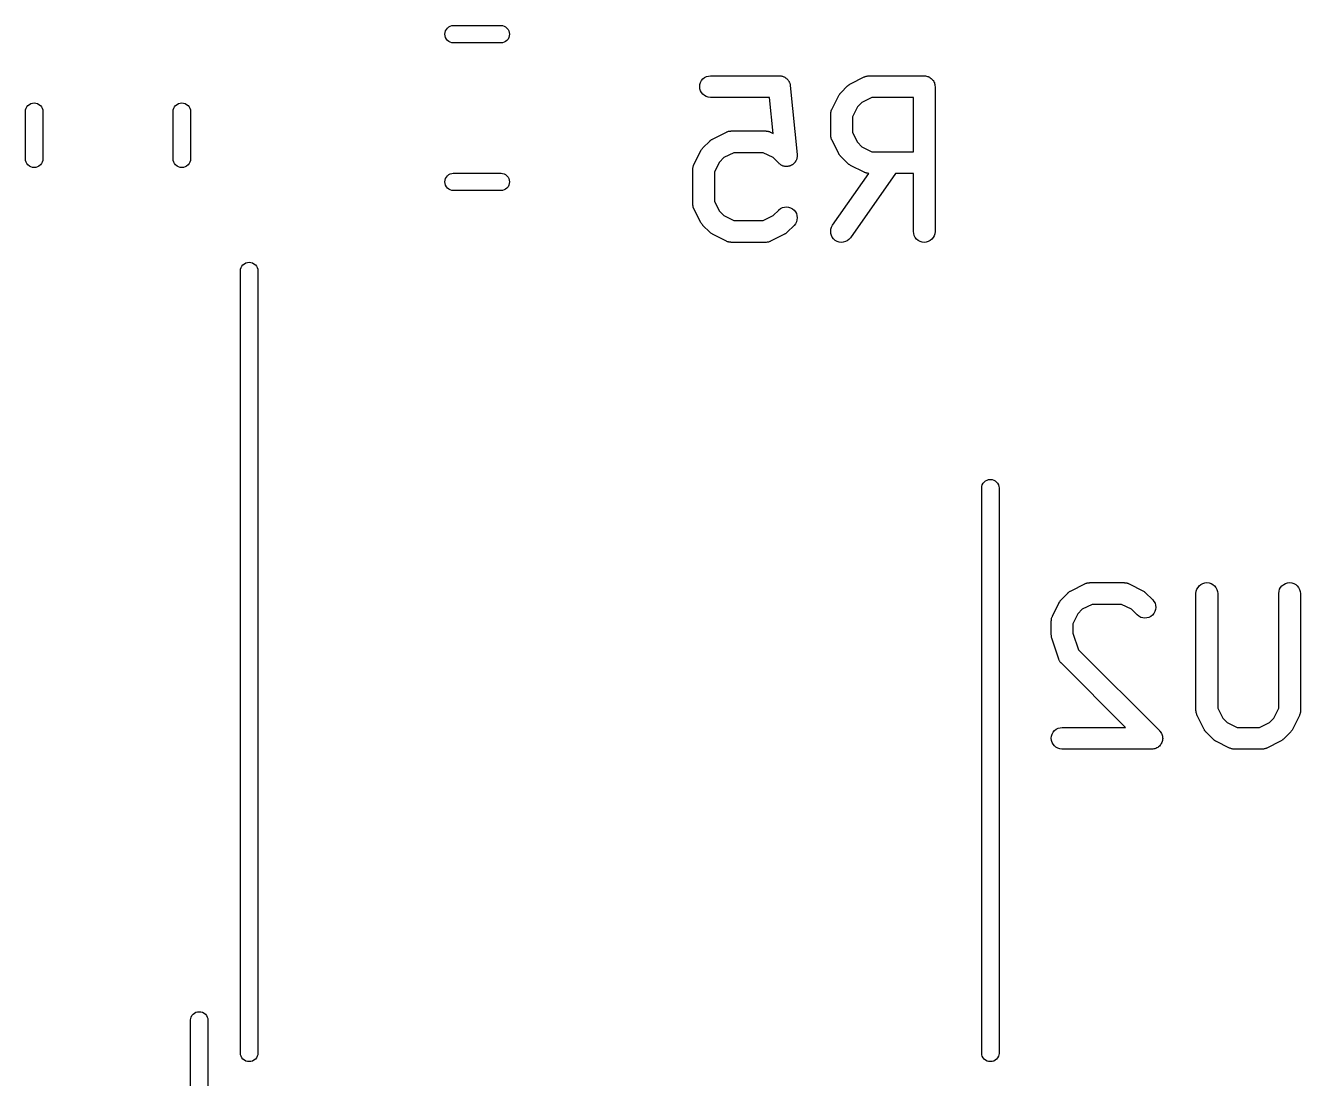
# Model space of a CAD drawing. Extents: x 105 to 144.3, y -106.1 to -94.4.
# Drawn here: x 135.13 to 143.94, y -101.7 to -94.43 of the extents above; entities that cross this region are included whole.
import ezdxf

# ---------------------------------------------------------------- set-up
doc = ezdxf.new("R2010")
doc.units = 0
doc.header["$MEASUREMENT"] = 0
doc.layers.add('BLACK', color=7, linetype='CONTINUOUS')

msp = doc.modelspace()

# ---------------------------------------------------------------- linework, layer by layer
at = {"layer": 'BLACK', "linetype": 'CONTINUOUS'}
for p, q in [((138.027, -94.49), (138.028, -94.4782)), ((138.028, -94.5018), (138.027, -94.49)), ((138.028, -94.4782), (138.032, -94.4669)), ((138.032, -94.4669), (138.037, -94.4565)), ((138.037, -94.4565), (138.045, -94.4474)), ((138.045, -94.4474), (138.054, -94.4399)), ((138.054, -94.4399), (138.064, -94.4343)), ((138.064, -94.4343), (138.075, -94.4309)), ((138.075, -94.4309), (138.084, -94.43)), ((138.084, -94.43), (138.416, -94.43)), ((138.416, -94.43), (138.425, -94.4309)), ((138.425, -94.4309), (138.436, -94.4343)), ((138.436, -94.4343), (138.446, -94.4399)), ((138.446, -94.4399), (138.455, -94.4474)), ((138.455, -94.4474), (138.463, -94.4565)), ((138.463, -94.4565), (138.468, -94.4669)), ((138.468, -94.4669), (138.472, -94.4782)), ((138.472, -94.4782), (138.473, -94.49)), ((138.473, -94.49), (138.472, -94.5018)), ((138.032, -94.5131), (138.028, -94.5018)), ((138.037, -94.5235), (138.032, -94.5131)), ((138.045, -94.5326), (138.037, -94.5235)), ((138.054, -94.5401), (138.045, -94.5326)), ((138.064, -94.5457), (138.054, -94.5401)), ((138.075, -94.5491), (138.064, -94.5457)), ((138.084, -94.55), (138.075, -94.5491)), ((138.416, -94.55), (138.084, -94.55)), ((138.425, -94.5491), (138.416, -94.55)), ((138.436, -94.5457), (138.425, -94.5491)), ((138.446, -94.5401), (138.436, -94.5457)), ((138.455, -94.5326), (138.446, -94.5401)), ((138.463, -94.5235), (138.455, -94.5326)), ((138.468, -94.5131), (138.463, -94.5235)), ((138.472, -94.5018), (138.468, -94.5131)), ((139.787, -94.8519), (139.788, -94.8373)), ((139.788, -94.8373), (139.793, -94.8233)), ((139.793, -94.8233), (139.8, -94.8104)), ((139.8, -94.8104), (139.809, -94.7992)), ((139.809, -94.7992), (139.82, -94.7899)), ((139.82, -94.7899), (139.833, -94.783)), ((139.833, -94.783), (139.847, -94.7788)), ((139.847, -94.7788), (139.862, -94.7774)), ((139.862, -94.7774), (140.338, -94.7774)), ((140.338, -94.7774), (140.339, -94.7774)), ((140.339, -94.7774), (140.342, -94.7778)), ((140.342, -94.7778), (140.346, -94.7778)), ((140.346, -94.7778), (140.35, -94.7786)), ((140.35, -94.7786), (140.354, -94.779)), ((140.354, -94.779), (140.357, -94.78)), ((140.357, -94.78), (140.36, -94.7807)), ((140.36, -94.7807), (140.364, -94.7822)), ((140.364, -94.7822), (140.368, -94.7834)), ((140.368, -94.7834), (140.371, -94.785)), ((140.371, -94.785), (140.374, -94.7863)), ((140.374, -94.7863), (140.377, -94.7886)), ((140.377, -94.7886), (140.38, -94.7905)), ((140.38, -94.7905), (140.383, -94.7926)), ((140.383, -94.7926), (140.386, -94.7945)), ((140.386, -94.7945), (140.389, -94.7973)), ((140.389, -94.7973), (140.392, -94.7999)), ((140.392, -94.7999), (140.394, -94.8025)), ((140.394, -94.8025), (140.396, -94.8049)), ((140.396, -94.8049), (140.398, -94.8082)), ((140.398, -94.8082), (140.401, -94.8113)), ((140.401, -94.8113), (140.402, -94.8143)), ((140.402, -94.8143), (140.404, -94.817)), ((140.404, -94.817), (140.406, -94.8207)), ((140.406, -94.8207), (140.408, -94.8243)), ((140.408, -94.8243), (140.409, -94.8275)), ((140.409, -94.8275), (140.41, -94.8306)), ((140.41, -94.8306), (140.411, -94.8345)), ((140.411, -94.8345), (140.412, -94.8383)), ((140.412, -94.8383), (140.412, -94.8416)), ((140.412, -94.8416), (140.413, -94.8449)), ((140.413, -94.8449), (140.46, -95.3211)), ((140.761, -94.8946), (140.809, -94.847)), ((140.809, -94.847), (140.81, -94.8462)), ((140.81, -94.8462), (140.813, -94.8436)), ((140.813, -94.8436), (140.816, -94.8407)), ((140.816, -94.8407), (140.819, -94.839)), ((140.819, -94.839), (140.821, -94.8371)), ((140.821, -94.8371), (140.825, -94.8352)), ((140.825, -94.8352), (140.828, -94.8329)), ((140.828, -94.8329), (140.924, -94.7853)), ((140.924, -94.7853), (140.925, -94.7848)), ((140.925, -94.7848), (140.927, -94.7841)), ((140.927, -94.7841), (140.929, -94.783)), ((140.929, -94.783), (140.933, -94.7816)), ((140.933, -94.7816), (140.938, -94.7798)), ((140.938, -94.7798), (140.94, -94.7794)), ((140.94, -94.7794), (140.943, -94.7788)), ((140.943, -94.7788), (140.948, -94.7783)), ((140.948, -94.7783), (140.953, -94.7775)), ((140.953, -94.7775), (140.955, -94.7776)), ((140.955, -94.7776), (140.957, -94.7774)), ((140.957, -94.7774), (141.338, -94.7774)), ((141.338, -94.7774), (141.339, -94.7774)), ((141.339, -94.7774), (141.339, -94.7774)), ((141.339, -94.7774), (141.339, -94.7774)), ((141.339, -94.7774), (141.339, -94.7774)), ((141.339, -94.7774), (141.346, -94.7782)), ((141.346, -94.7782), (141.353, -94.7789)), ((141.353, -94.7789), (141.353, -94.779)), ((141.353, -94.779), (141.354, -94.779)), ((141.354, -94.779), (141.36, -94.7811)), ((141.36, -94.7811), (141.367, -94.7832)), ((141.367, -94.7832), (141.367, -94.7834)), ((141.367, -94.7834), (141.368, -94.7834)), ((141.368, -94.7834), (141.374, -94.7869)), ((141.374, -94.7869), (141.38, -94.7902)), ((141.38, -94.7902), (141.38, -94.7904)), ((141.38, -94.7904), (141.38, -94.7905)), ((141.38, -94.7905), (141.386, -94.795)), ((141.386, -94.795), (141.391, -94.7995)), ((141.391, -94.7995), (141.391, -94.7997)), ((141.391, -94.7997), (141.392, -94.7999)), ((141.392, -94.7999), (141.396, -94.8054)), ((141.396, -94.8054), (141.401, -94.8109)), ((141.401, -94.8109), (141.401, -94.8111)), ((141.401, -94.8111), (141.401, -94.8113)), ((141.401, -94.8113), (141.404, -94.8176)), ((141.404, -94.8176), (141.407, -94.8238)), ((141.407, -94.8238), (141.408, -94.8241)), ((141.408, -94.8241), (141.408, -94.8243)), ((141.408, -94.8243), (141.41, -94.8311)), ((141.41, -94.8311), (141.412, -94.8378)), ((141.412, -94.8378), (141.412, -94.8381)), ((141.412, -94.8381), (141.412, -94.8383)), ((141.412, -94.8383), (141.412, -94.8453)), ((141.412, -94.8453), (141.413, -94.8524)), ((139.788, -94.8664), (139.787, -94.8519)), ((139.792, -94.8805), (139.788, -94.8664)), ((139.799, -94.8934), (139.792, -94.8805)), ((139.808, -94.9049), (139.799, -94.8934)), ((139.82, -94.9143), (139.808, -94.9049)), ((139.832, -94.9213), (139.82, -94.9143)), ((139.846, -94.9257), (139.832, -94.9213)), ((139.861, -94.9274), (139.846, -94.9257)), ((139.862, -94.9274), (139.861, -94.9274)), ((140.27, -94.9274), (139.862, -94.9274)), ((140.295, -95.1756), (140.27, -94.9274)), ((140.7, -95.0093), (140.747, -94.9141)), ((140.747, -94.9141), (140.748, -94.9131)), ((140.748, -94.9131), (140.75, -94.9096)), ((140.75, -94.9096), (140.752, -94.9059)), ((140.752, -94.9059), (140.754, -94.9035)), ((140.754, -94.9035), (140.756, -94.9009)), ((140.756, -94.9009), (140.759, -94.8978)), ((140.759, -94.8978), (140.761, -94.8946)), ((140.975, -94.9274), (140.906, -94.9616)), ((141.263, -94.9274), (140.975, -94.9274)), ((141.263, -95.3012), (141.263, -94.9274)), ((141.413, -94.8524), (141.413, -95.8524)), ((135.13, -95.0218), (135.131, -95.013)), ((135.13, -95.3532), (135.13, -95.0218)), ((135.131, -95.013), (135.134, -95.0016)), ((135.134, -95.0016), (135.14, -94.9912)), ((135.14, -94.9912), (135.147, -94.9821)), ((135.147, -94.9821), (135.157, -94.9746)), ((135.157, -94.9746), (135.167, -94.969)), ((135.167, -94.969), (135.178, -94.9656)), ((135.178, -94.9656), (135.19, -94.9644)), ((135.19, -94.9644), (135.202, -94.9656)), ((135.202, -94.9656), (135.213, -94.969)), ((135.213, -94.969), (135.223, -94.9746)), ((135.223, -94.9746), (135.233, -94.9821)), ((135.233, -94.9821), (135.24, -94.9912)), ((135.24, -94.9912), (135.246, -95.0016)), ((135.246, -95.0016), (135.249, -95.013)), ((135.249, -95.013), (135.25, -95.0218)), ((135.25, -95.0218), (135.25, -95.3532)), ((136.15, -95.0218), (136.151, -95.013)), ((136.15, -95.3532), (136.15, -95.0218)), ((136.151, -95.013), (136.154, -95.0016)), ((136.154, -95.0016), (136.16, -94.9912)), ((136.16, -94.9912), (136.167, -94.9821)), ((136.167, -94.9821), (136.177, -94.9746)), ((136.177, -94.9746), (136.187, -94.969)), ((136.187, -94.969), (136.198, -94.9656)), ((136.198, -94.9656), (136.21, -94.9644)), ((136.21, -94.9644), (136.222, -94.9656)), ((136.222, -94.9656), (136.233, -94.969)), ((136.233, -94.969), (136.243, -94.9746)), ((136.243, -94.9746), (136.253, -94.9821)), ((136.253, -94.9821), (136.26, -94.9912)), ((136.26, -94.9912), (136.266, -95.0016)), ((136.266, -95.0016), (136.269, -95.013)), ((136.269, -95.013), (136.27, -95.0218)), ((136.27, -95.0218), (136.27, -95.3532)), ((140.693, -95.0273), (140.694, -95.0252)), ((140.693, -95.0324), (140.693, -95.0273)), ((140.694, -95.023), (140.696, -95.0182)), ((140.694, -95.0252), (140.694, -95.023)), ((140.696, -95.0182), (140.698, -95.0133)), ((140.698, -95.0133), (140.699, -95.0114)), ((140.699, -95.0114), (140.7, -95.0093)), ((140.876, -94.992), (140.842, -95.0606)), ((140.906, -94.9616), (140.876, -94.992)), ((140.692, -95.0374), (140.693, -95.0324)), ((140.692, -95.0396), (140.692, -95.0374)), ((140.692, -95.0418), (140.692, -95.0396)), ((140.692, -95.0429), (140.692, -95.0418)), ((140.692, -95.1857), (140.692, -95.0429)), ((140.842, -95.0606), (140.842, -95.168)), ((139.876, -95.2139), (139.971, -95.1663)), ((139.971, -95.1663), (139.972, -95.1658)), ((139.972, -95.1658), (139.974, -95.165)), ((139.974, -95.165), (139.976, -95.164)), ((139.976, -95.164), (139.981, -95.1625)), ((139.981, -95.1625), (139.986, -95.1607)), ((139.986, -95.1607), (139.988, -95.1604)), ((139.988, -95.1604), (139.99, -95.1598)), ((139.99, -95.1598), (139.995, -95.1593)), ((139.995, -95.1593), (140, -95.1585)), ((140, -95.1585), (140.003, -95.1585)), ((140.003, -95.1585), (140.005, -95.1583)), ((140.005, -95.1583), (140.243, -95.1583)), ((140.243, -95.1583), (140.244, -95.1583)), ((140.244, -95.1583), (140.246, -95.1586)), ((140.246, -95.1586), (140.248, -95.1585)), ((140.248, -95.1585), (140.253, -95.1594)), ((140.253, -95.1594), (140.258, -95.16)), ((140.258, -95.16), (140.261, -95.1606)), ((140.261, -95.1606), (140.263, -95.161)), ((140.263, -95.161), (140.268, -95.1628)), ((140.268, -95.1628), (140.272, -95.1644)), ((140.272, -95.1644), (140.274, -95.1655)), ((140.274, -95.1655), (140.276, -95.1663)), ((140.276, -95.1663), (140.295, -95.1756)), ((140.692, -95.1879), (140.692, -95.1857)), ((140.692, -95.1901), (140.692, -95.1879)), ((140.693, -95.1952), (140.692, -95.1901)), ((140.693, -95.2003), (140.693, -95.1952)), ((140.694, -95.2024), (140.693, -95.2003)), ((140.694, -95.2046), (140.694, -95.2024)), ((140.842, -95.168), (140.876, -95.2365)), ((139.795, -95.2941), (139.798, -95.2906)), ((139.798, -95.2906), (139.8, -95.2868)), ((139.8, -95.2868), (139.802, -95.2844)), ((139.802, -95.2844), (139.803, -95.2818)), ((139.803, -95.2818), (139.806, -95.2788)), ((139.806, -95.2788), (139.809, -95.2755)), ((139.809, -95.2755), (139.856, -95.2279)), ((139.856, -95.2279), (139.857, -95.2272)), ((139.857, -95.2272), (139.861, -95.2246)), ((139.861, -95.2246), (139.864, -95.2217)), ((139.864, -95.2217), (139.866, -95.22)), ((139.866, -95.22), (139.869, -95.2181)), ((139.869, -95.2181), (139.872, -95.2161)), ((139.872, -95.2161), (139.876, -95.2139)), ((140.696, -95.2094), (140.694, -95.2046)), ((140.697, -95.2143), (140.696, -95.2094)), ((140.698, -95.2162), (140.697, -95.2143)), ((140.699, -95.2183), (140.698, -95.2162)), ((140.7, -95.2193), (140.699, -95.2183)), ((140.747, -95.3145), (140.7, -95.2193)), ((140.876, -95.2365), (140.906, -95.2669)), ((140.906, -95.2669), (140.975, -95.3012)), ((135.131, -95.362), (135.13, -95.3532)), ((135.134, -95.3734), (135.131, -95.362)), ((135.14, -95.3838), (135.134, -95.3734)), ((135.246, -95.3734), (135.24, -95.3838)), ((135.249, -95.362), (135.246, -95.3734)), ((135.25, -95.3532), (135.249, -95.362)), ((136.151, -95.362), (136.15, -95.3532)), ((136.154, -95.3734), (136.151, -95.362)), ((136.16, -95.3838), (136.154, -95.3734)), ((136.266, -95.3734), (136.26, -95.3838)), ((136.269, -95.362), (136.266, -95.3734)), ((136.27, -95.3532), (136.269, -95.362)), ((139.747, -95.3903), (139.795, -95.295)), ((139.795, -95.295), (139.795, -95.2941)), ((139.924, -95.373), (139.889, -95.4415)), ((139.954, -95.3426), (139.924, -95.373)), ((140.022, -95.3083), (139.954, -95.3426)), ((140.225, -95.3083), (140.022, -95.3083)), ((140.294, -95.3426), (140.225, -95.3083)), ((140.333, -95.3816), (140.294, -95.3426)), ((140.441, -95.3792), (140.438, -95.382)), ((140.443, -95.3767), (140.441, -95.3792)), ((140.445, -95.3736), (140.443, -95.3767)), ((140.448, -95.3707), (140.445, -95.3736)), ((140.449, -95.3676), (140.448, -95.3707)), ((140.452, -95.3646), (140.449, -95.3676)), ((140.453, -95.3611), (140.452, -95.3646)), ((140.455, -95.3579), (140.453, -95.3611)), ((140.456, -95.3544), (140.455, -95.3579)), ((140.457, -95.3511), (140.456, -95.3544)), ((140.458, -95.3475), (140.457, -95.3511)), ((140.459, -95.3439), (140.458, -95.3475)), ((140.46, -95.3403), (140.459, -95.3439)), ((140.46, -95.3211), (140.46, -95.3222)), ((140.46, -95.3222), (140.46, -95.3258)), ((140.46, -95.3258), (140.461, -95.3294)), ((140.461, -95.3294), (140.46, -95.3331)), ((140.46, -95.3331), (140.46, -95.3368)), ((140.46, -95.3368), (140.46, -95.3403)), ((140.749, -95.3181), (140.747, -95.3145)), ((140.751, -95.3218), (140.749, -95.3181)), ((140.753, -95.3242), (140.751, -95.3218)), ((140.755, -95.3269), (140.753, -95.3242)), ((140.758, -95.3299), (140.755, -95.3269)), ((140.761, -95.3332), (140.758, -95.3299)), ((140.761, -95.334), (140.761, -95.3332)), ((140.809, -95.3816), (140.761, -95.334)), ((140.975, -95.3012), (141.263, -95.3012)), ((135.147, -95.3929), (135.14, -95.3838)), ((135.157, -95.4004), (135.147, -95.3929)), ((135.167, -95.406), (135.157, -95.4004)), ((135.178, -95.4094), (135.167, -95.406)), ((135.19, -95.4106), (135.178, -95.4094)), ((135.202, -95.4094), (135.19, -95.4106)), ((135.213, -95.406), (135.202, -95.4094)), ((135.223, -95.4004), (135.213, -95.406)), ((135.233, -95.3929), (135.223, -95.4004)), ((135.24, -95.3838), (135.233, -95.3929)), ((136.167, -95.3929), (136.16, -95.3838)), ((136.177, -95.4004), (136.167, -95.3929)), ((136.187, -95.406), (136.177, -95.4004)), ((136.198, -95.4094), (136.187, -95.406)), ((136.21, -95.4106), (136.198, -95.4094)), ((136.222, -95.4094), (136.21, -95.4106)), ((136.233, -95.406), (136.222, -95.4094)), ((136.243, -95.4004), (136.233, -95.406)), ((136.253, -95.3929), (136.243, -95.4004)), ((136.26, -95.3838), (136.253, -95.3929)), ((138.037, -95.4765), (138.045, -95.4674)), ((138.045, -95.4674), (138.054, -95.4599)), ((138.054, -95.4599), (138.064, -95.4543)), ((138.064, -95.4543), (138.075, -95.4509)), ((138.075, -95.4509), (138.084, -95.45)), ((138.084, -95.45), (138.416, -95.45)), ((138.416, -95.45), (138.425, -95.4509)), ((138.425, -95.4509), (138.436, -95.4543)), ((138.436, -95.4543), (138.446, -95.4599)), ((138.446, -95.4599), (138.455, -95.4674)), ((138.455, -95.4674), (138.463, -95.4765)), ((139.739, -95.4184), (139.74, -95.4133)), ((139.74, -95.4206), (139.739, -95.4184)), ((139.739, -95.4228), (139.74, -95.4206)), ((139.739, -95.4238), (139.739, -95.4228)), ((139.739, -95.6619), (139.739, -95.4238)), ((139.74, -95.4133), (139.741, -95.4082)), ((139.741, -95.4082), (139.742, -95.4061)), ((139.742, -95.4039), (139.744, -95.3991)), ((139.742, -95.4061), (139.742, -95.4039)), ((139.744, -95.3991), (139.745, -95.3943)), ((139.745, -95.3943), (139.746, -95.3923)), ((139.746, -95.3923), (139.747, -95.3903)), ((139.889, -95.4415), (139.889, -95.6442)), ((140.335, -95.3839), (140.333, -95.3816)), ((140.338, -95.3865), (140.335, -95.3839)), ((140.341, -95.3885), (140.338, -95.3865)), ((140.344, -95.3909), (140.341, -95.3885)), ((140.347, -95.3926), (140.344, -95.3909)), ((140.35, -95.3946), (140.347, -95.3926)), ((140.354, -95.3961), (140.35, -95.3946)), ((140.357, -95.3978), (140.354, -95.3961)), ((140.36, -95.3989), (140.357, -95.3978)), ((140.364, -95.4003), (140.36, -95.3989)), ((140.367, -95.401), (140.364, -95.4003)), ((140.371, -95.4021), (140.367, -95.401)), ((140.374, -95.4025), (140.371, -95.4021)), ((140.378, -95.4032), (140.374, -95.4025)), ((140.382, -95.4032), (140.378, -95.4032)), ((140.385, -95.4036), (140.382, -95.4032)), ((140.389, -95.4032), (140.385, -95.4036)), ((140.393, -95.4032), (140.389, -95.4032)), ((140.396, -95.4025), (140.393, -95.4032)), ((140.4, -95.4022), (140.396, -95.4025)), ((140.403, -95.4012), (140.4, -95.4022)), ((140.407, -95.4005), (140.403, -95.4012)), ((140.41, -95.3991), (140.407, -95.4005)), ((140.414, -95.398), (140.41, -95.3991)), ((140.417, -95.3963), (140.414, -95.398)), ((140.421, -95.395), (140.417, -95.3963)), ((140.424, -95.3929), (140.421, -95.395)), ((140.427, -95.3912), (140.424, -95.3929)), ((140.43, -95.3889), (140.427, -95.3912)), ((140.433, -95.3869), (140.43, -95.3889)), ((140.435, -95.3843), (140.433, -95.3869)), ((140.438, -95.382), (140.435, -95.3843)), ((140.705, -95.8094), (140.956, -95.4512)), ((140.812, -95.3843), (140.809, -95.3816)), ((140.815, -95.3872), (140.812, -95.3843)), ((140.818, -95.3889), (140.815, -95.3872)), ((140.82, -95.3909), (140.818, -95.3889)), ((140.824, -95.3929), (140.82, -95.3909)), ((140.827, -95.3952), (140.824, -95.3929)), ((140.828, -95.3957), (140.827, -95.3952)), ((140.924, -95.4433), (140.828, -95.3957)), ((141.139, -95.4512), (140.828, -95.8954)), ((140.926, -95.4441), (140.924, -95.4433)), ((140.928, -95.4451), (140.926, -95.4441)), ((140.932, -95.4467), (140.928, -95.4451)), ((140.937, -95.4485), (140.932, -95.4467)), ((140.939, -95.4489), (140.937, -95.4485)), ((140.942, -95.4496), (140.939, -95.4489)), ((140.947, -95.4501), (140.942, -95.4496)), ((140.952, -95.451), (140.947, -95.4501)), ((140.954, -95.4509), (140.952, -95.451)), ((140.956, -95.4512), (140.954, -95.4509)), ((141.263, -95.4512), (141.139, -95.4512)), ((141.263, -95.8524), (141.263, -95.4512)), ((138.027, -95.51), (138.028, -95.4982)), ((138.028, -95.5218), (138.027, -95.51)), ((138.028, -95.4982), (138.032, -95.4869)), ((138.032, -95.5331), (138.028, -95.5218)), ((138.032, -95.4869), (138.037, -95.4765)), ((138.037, -95.5435), (138.032, -95.5331)), ((138.045, -95.5526), (138.037, -95.5435)), ((138.054, -95.5601), (138.045, -95.5526)), ((138.455, -95.5526), (138.446, -95.5601)), ((138.463, -95.5435), (138.455, -95.5526)), ((138.463, -95.4765), (138.468, -95.4869)), ((138.468, -95.5331), (138.463, -95.5435)), ((138.468, -95.4869), (138.472, -95.4982)), ((138.472, -95.5218), (138.468, -95.5331)), ((138.472, -95.4982), (138.473, -95.51)), ((138.473, -95.51), (138.472, -95.5218)), ((138.064, -95.5657), (138.054, -95.5601)), ((138.075, -95.5691), (138.064, -95.5657)), ((138.084, -95.57), (138.075, -95.5691)), ((138.416, -95.57), (138.084, -95.57)), ((138.425, -95.5691), (138.416, -95.57)), ((138.436, -95.5657), (138.425, -95.5691)), ((138.446, -95.5601), (138.436, -95.5657)), ((139.739, -95.6641), (139.739, -95.6619)), ((139.739, -95.6663), (139.739, -95.6641)), ((139.74, -95.6714), (139.739, -95.6663)), ((139.741, -95.6765), (139.74, -95.6714)), ((139.741, -95.6786), (139.741, -95.6765)), ((139.742, -95.6808), (139.741, -95.6786)), ((139.743, -95.6856), (139.742, -95.6808)), ((139.745, -95.6905), (139.743, -95.6856)), ((139.746, -95.6924), (139.745, -95.6905)), ((139.747, -95.6945), (139.746, -95.6924)), ((139.747, -95.6954), (139.747, -95.6945)), ((139.795, -95.7907), (139.747, -95.6954)), ((139.889, -95.6442), (139.924, -95.7127)), ((139.924, -95.7127), (139.954, -95.7431)), ((140.294, -95.7431), (140.333, -95.7041)), ((140.333, -95.7034), (140.345, -95.6942)), ((140.333, -95.7041), (140.333, -95.7034)), ((140.345, -95.6942), (140.358, -95.6875)), ((140.358, -95.6875), (140.372, -95.6834)), ((140.372, -95.6834), (140.386, -95.6821)), ((140.386, -95.6821), (140.401, -95.6837)), ((140.401, -95.6837), (140.415, -95.6881)), ((140.415, -95.6881), (140.428, -95.6951)), ((140.428, -95.6951), (140.439, -95.7045)), ((140.439, -95.7045), (140.448, -95.7159)), ((140.448, -95.7159), (140.455, -95.7288)), ((140.455, -95.7288), (140.459, -95.7428)), ((139.797, -95.7943), (139.795, -95.7907)), ((139.799, -95.798), (139.797, -95.7943)), ((139.801, -95.8004), (139.799, -95.798)), ((139.803, -95.8031), (139.801, -95.8004)), ((139.806, -95.8061), (139.803, -95.8031)), ((139.808, -95.8094), (139.806, -95.8061)), ((139.809, -95.8102), (139.808, -95.8094)), ((139.856, -95.8578), (139.809, -95.8102)), ((139.954, -95.7431), (140.022, -95.7774)), ((140.022, -95.7774), (140.225, -95.7774)), ((140.225, -95.7774), (140.294, -95.7431)), ((140.439, -95.8102), (140.391, -95.8578)), ((140.448, -95.7989), (140.439, -95.8102)), ((140.455, -95.786), (140.448, -95.7989)), ((140.459, -95.772), (140.455, -95.786)), ((140.459, -95.7428), (140.461, -95.7574)), ((140.461, -95.7574), (140.459, -95.772)), ((140.698, -95.8221), (140.705, -95.8094)), ((139.86, -95.8605), (139.856, -95.8578)), ((139.863, -95.8634), (139.86, -95.8605)), ((139.865, -95.8651), (139.863, -95.8634)), ((139.868, -95.8671), (139.865, -95.8651)), ((139.872, -95.8691), (139.868, -95.8671)), ((139.875, -95.8714), (139.872, -95.8691)), ((139.876, -95.8718), (139.875, -95.8714)), ((139.971, -95.9195), (139.876, -95.8718)), ((140.372, -95.8718), (140.276, -95.9195)), ((140.375, -95.8696), (140.372, -95.8718)), ((140.379, -95.8677), (140.375, -95.8696)), ((140.381, -95.8657), (140.379, -95.8677)), ((140.384, -95.8641), (140.381, -95.8657)), ((140.387, -95.8612), (140.384, -95.8641)), ((140.39, -95.8585), (140.387, -95.8612)), ((140.391, -95.8578), (140.39, -95.8585)), ((140.692, -95.8506), (140.693, -95.836)), ((140.693, -95.8652), (140.692, -95.8506)), ((140.693, -95.836), (140.698, -95.8221)), ((140.697, -95.8793), (140.693, -95.8652)), ((140.703, -95.8924), (140.697, -95.8793)), ((140.712, -95.9039), (140.703, -95.8924)), ((140.723, -95.9135), (140.712, -95.9039)), ((140.818, -95.9072), (140.806, -95.9161)), ((140.828, -95.8962), (140.818, -95.9072)), ((140.828, -95.8954), (140.828, -95.8962)), ((141.265, -95.8669), (141.263, -95.8524)), ((141.269, -95.881), (141.265, -95.8669)), ((141.276, -95.8939), (141.269, -95.881)), ((141.285, -95.9052), (141.276, -95.8939)), ((141.296, -95.9146), (141.285, -95.9052)), ((141.391, -95.906), (141.379, -95.9151)), ((141.4, -95.8948), (141.391, -95.906)), ((141.407, -95.8819), (141.4, -95.8948)), ((141.411, -95.868), (141.407, -95.8819)), ((141.413, -95.8534), (141.411, -95.868)), ((141.413, -95.8524), (141.413, -95.8534)), ((139.973, -95.9203), (139.971, -95.9195)), ((139.975, -95.9213), (139.973, -95.9203)), ((139.98, -95.9229), (139.975, -95.9213)), ((139.985, -95.9247), (139.98, -95.9229)), ((139.987, -95.9251), (139.985, -95.9247)), ((139.989, -95.9257), (139.987, -95.9251)), ((139.994, -95.9263), (139.989, -95.9257)), ((139.999, -95.9272), (139.994, -95.9263)), ((140.002, -95.9271), (139.999, -95.9272)), ((140.004, -95.9274), (140.002, -95.9271)), ((140.005, -95.9274), (140.004, -95.9274)), ((140.243, -95.9274), (140.005, -95.9274)), ((140.245, -95.9272), (140.243, -95.9274)), ((140.247, -95.9273), (140.245, -95.9272)), ((140.252, -95.9265), (140.247, -95.9273)), ((140.257, -95.926), (140.252, -95.9265)), ((140.26, -95.9253), (140.257, -95.926)), ((140.262, -95.925), (140.26, -95.9253)), ((140.267, -95.9232), (140.262, -95.925)), ((140.271, -95.9217), (140.267, -95.9232)), ((140.273, -95.9207), (140.271, -95.9217)), ((140.275, -95.9199), (140.273, -95.9207)), ((140.276, -95.9195), (140.275, -95.9199)), ((140.736, -95.9208), (140.723, -95.9135)), ((140.75, -95.9255), (140.736, -95.9208)), ((140.764, -95.9273), (140.75, -95.9255)), ((140.779, -95.9264), (140.764, -95.9273)), ((140.793, -95.9226), (140.779, -95.9264)), ((140.806, -95.9161), (140.793, -95.9226)), ((141.309, -95.9215), (141.296, -95.9146)), ((141.323, -95.9258), (141.309, -95.9215)), ((141.338, -95.9274), (141.323, -95.9258)), ((141.352, -95.9261), (141.338, -95.9274)), ((141.366, -95.9219), (141.352, -95.9261)), ((141.379, -95.9151), (141.366, -95.9219)), ((136.625, -96.0915), (136.632, -96.0824)), ((136.632, -96.0824), (136.642, -96.0749)), ((136.642, -96.0749), (136.652, -96.0693)), ((136.652, -96.0693), (136.663, -96.0659)), ((136.663, -96.0659), (136.675, -96.0647)), ((136.675, -96.0647), (136.687, -96.0659)), ((136.687, -96.0659), (136.698, -96.0693)), ((136.698, -96.0693), (136.708, -96.0749)), ((136.708, -96.0749), (136.718, -96.0824)), ((136.718, -96.0824), (136.725, -96.0915)), ((136.615, -96.1221), (136.616, -96.1132)), ((136.615, -99.5721), (136.615, -96.1221)), ((136.616, -96.1132), (136.619, -96.1019)), ((136.619, -96.1019), (136.625, -96.0915)), ((136.725, -96.0915), (136.731, -96.1019)), ((136.731, -96.1019), (136.734, -96.1132)), ((136.734, -96.1132), (136.735, -96.1221)), ((136.735, -96.1221), (136.735, -101.528)), ((141.752, -97.5824), (141.762, -97.5749)), ((141.762, -97.5749), (141.772, -97.5693)), ((141.772, -97.5693), (141.783, -97.5659)), ((141.783, -97.5659), (141.795, -97.5647)), ((141.795, -97.5647), (141.807, -97.5659)), ((141.807, -97.5659), (141.818, -97.5693)), ((141.818, -97.5693), (141.828, -97.5749)), ((141.828, -97.5749), (141.838, -97.5824)), ((141.735, -97.6221), (141.736, -97.6132)), ((141.735, -99.5721), (141.735, -97.6221)), ((141.736, -97.6132), (141.739, -97.6019)), ((141.739, -97.6019), (141.745, -97.5915)), ((141.745, -97.5915), (141.752, -97.5824)), ((141.838, -97.5824), (141.845, -97.5915)), ((141.845, -97.5915), (141.851, -97.6019)), ((141.851, -97.6019), (141.854, -97.6132)), ((141.854, -97.6132), (141.855, -97.6221)), ((141.855, -97.6221), (141.855, -101.528)), ((142.352, -98.3329), (142.447, -98.2853)), ((142.447, -98.2853), (142.448, -98.2848)), ((142.448, -98.2848), (142.45, -98.2841)), ((142.45, -98.2841), (142.452, -98.283)), ((142.452, -98.283), (142.457, -98.2816)), ((142.457, -98.2816), (142.462, -98.2798)), ((142.462, -98.2798), (142.464, -98.2794)), ((142.464, -98.2794), (142.466, -98.2788)), ((142.466, -98.2788), (142.471, -98.2783)), ((142.471, -98.2783), (142.477, -98.2775)), ((142.477, -98.2775), (142.479, -98.2776)), ((142.479, -98.2776), (142.481, -98.2774)), ((142.481, -98.2774), (142.719, -98.2774)), ((142.719, -98.2774), (142.72, -98.2774)), ((142.72, -98.2774), (142.722, -98.2776)), ((142.722, -98.2776), (142.724, -98.2776)), ((142.724, -98.2776), (142.73, -98.2784)), ((142.73, -98.2784), (142.735, -98.279)), ((142.735, -98.279), (142.737, -98.2797)), ((142.737, -98.2797), (142.739, -98.2801)), ((142.739, -98.2801), (142.744, -98.2819)), ((142.744, -98.2819), (142.749, -98.2834)), ((142.749, -98.2834), (142.751, -98.2845)), ((142.751, -98.2845), (142.753, -98.2853)), ((142.753, -98.2853), (142.848, -98.3329)), ((143.249, -98.2896), (143.262, -98.2828)), ((143.262, -98.2828), (143.276, -98.2787)), ((143.276, -98.2787), (143.291, -98.2774)), ((143.291, -98.2774), (143.306, -98.2789)), ((143.306, -98.2789), (143.32, -98.2832)), ((143.32, -98.2832), (143.332, -98.2902)), ((143.821, -98.2896), (143.834, -98.2828)), ((143.834, -98.2828), (143.848, -98.2787)), ((143.848, -98.2787), (143.862, -98.2774)), ((143.862, -98.2774), (143.877, -98.2789)), ((143.877, -98.2789), (143.891, -98.2832)), ((143.891, -98.2832), (143.904, -98.2902)), ((142.285, -98.3946), (142.333, -98.347)), ((142.333, -98.3462), (142.337, -98.3436)), ((142.333, -98.347), (142.333, -98.3462)), ((142.337, -98.3436), (142.34, -98.3407)), ((142.34, -98.3407), (142.342, -98.339)), ((142.342, -98.339), (142.345, -98.3371)), ((142.345, -98.3371), (142.349, -98.3352)), ((142.349, -98.3352), (142.352, -98.3329)), ((142.848, -98.3329), (142.849, -98.3334)), ((142.849, -98.3334), (142.852, -98.3357)), ((142.852, -98.3357), (142.856, -98.3377)), ((142.856, -98.3377), (142.858, -98.3397)), ((142.858, -98.3397), (142.861, -98.3414)), ((142.861, -98.3414), (142.864, -98.3443)), ((142.864, -98.3443), (142.867, -98.347)), ((142.867, -98.347), (142.915, -98.3946)), ((143.215, -98.3513), (143.217, -98.3368)), ((143.215, -98.3524), (143.215, -98.3513)), ((143.215, -99.1619), (143.215, -98.3524)), ((143.217, -98.3368), (143.222, -98.3228)), ((143.222, -98.3228), (143.229, -98.31)), ((143.229, -98.31), (143.238, -98.2988)), ((143.238, -98.2988), (143.249, -98.2896)), ((143.332, -98.2902), (143.344, -98.2995)), ((143.344, -98.2995), (143.353, -98.3109)), ((143.353, -98.3109), (143.36, -98.3238)), ((143.36, -98.3238), (143.364, -98.3378)), ((143.364, -98.3378), (143.365, -98.3524)), ((143.365, -98.3524), (143.365, -99.1442)), ((143.787, -98.3513), (143.789, -98.3368)), ((143.787, -98.3524), (143.787, -98.3513)), ((143.787, -99.1442), (143.787, -98.3524)), ((143.789, -98.3368), (143.793, -98.3228)), ((143.793, -98.3228), (143.8, -98.31)), ((143.8, -98.31), (143.809, -98.2988)), ((143.809, -98.2988), (143.821, -98.2896)), ((143.904, -98.2902), (143.915, -98.2995)), ((143.915, -98.2995), (143.924, -98.3109)), ((143.924, -98.3109), (143.931, -98.3238)), ((143.931, -98.3238), (143.935, -98.3378)), ((143.935, -98.3378), (143.937, -98.3524)), ((143.937, -98.3524), (143.937, -99.1619)), ((142.223, -98.5093), (142.271, -98.4141)), ((142.271, -98.4131), (142.274, -98.4096)), ((142.271, -98.4141), (142.271, -98.4131)), ((142.274, -98.4096), (142.276, -98.4059)), ((142.276, -98.4059), (142.278, -98.4035)), ((142.278, -98.4035), (142.279, -98.4009)), ((142.279, -98.4009), (142.282, -98.3978)), ((142.282, -98.3978), (142.285, -98.3946)), ((142.43, -98.4616), (142.4, -98.492)), ((142.499, -98.4274), (142.43, -98.4616)), ((142.701, -98.4274), (142.499, -98.4274)), ((142.77, -98.4616), (142.701, -98.4274)), ((142.809, -98.5007), (142.77, -98.4616)), ((142.915, -98.3946), (142.916, -98.3953)), ((142.916, -98.3953), (142.925, -98.4068)), ((142.925, -98.4068), (142.932, -98.4198)), ((142.932, -98.4198), (142.936, -98.4338)), ((142.937, -98.4484), (142.935, -98.463)), ((142.936, -98.4338), (142.937, -98.4484)), ((142.215, -98.5418), (142.216, -98.5396)), ((142.215, -98.5429), (142.215, -98.5418)), ((142.215, -98.6381), (142.215, -98.5429)), ((142.216, -98.5374), (142.217, -98.5324)), ((142.216, -98.5396), (142.216, -98.5374)), ((142.217, -98.5273), (142.218, -98.5252)), ((142.217, -98.5324), (142.217, -98.5273)), ((142.218, -98.523), (142.22, -98.5182)), ((142.218, -98.5252), (142.218, -98.523)), ((142.22, -98.5182), (142.222, -98.5133)), ((142.222, -98.5133), (142.223, -98.5114)), ((142.223, -98.5114), (142.223, -98.5093)), ((142.4, -98.492), (142.365, -98.5606)), ((142.82, -98.5099), (142.809, -98.5007)), ((142.833, -98.5169), (142.82, -98.5099)), ((142.847, -98.5211), (142.833, -98.5169)), ((142.862, -98.5226), (142.847, -98.5211)), ((142.876, -98.5212), (142.862, -98.5226)), ((142.89, -98.5171), (142.876, -98.5212)), ((142.903, -98.5102), (142.89, -98.5171)), ((142.915, -98.501), (142.903, -98.5102)), ((142.924, -98.4898), (142.915, -98.501)), ((142.931, -98.4769), (142.924, -98.4898)), ((142.935, -98.463), (142.931, -98.4769)), ((142.216, -98.6423), (142.215, -98.6381)), ((142.365, -98.5606), (142.365, -98.6259)), ((142.365, -98.6259), (142.404, -98.7404)), ((142.216, -98.6465), (142.216, -98.6423)), ((142.217, -98.6495), (142.216, -98.6465)), ((142.217, -98.6527), (142.217, -98.6495)), ((142.218, -98.6567), (142.217, -98.6527)), ((142.219, -98.6608), (142.218, -98.6567)), ((142.219, -98.6618), (142.219, -98.6608)), ((142.267, -98.8047), (142.219, -98.6618)), ((142.268, -98.8067), (142.267, -98.8047)), ((142.268, -98.8088), (142.268, -98.8067)), ((142.271, -98.8134), (142.268, -98.8088)), ((142.273, -98.818), (142.271, -98.8134)), ((142.404, -98.7404), (142.963, -99.2993)), ((142.274, -98.8198), (142.273, -98.818)), ((142.275, -98.8218), (142.274, -98.8198)), ((142.278, -98.8258), (142.275, -98.8218)), ((142.281, -98.83), (142.278, -98.8258)), ((142.283, -98.8315), (142.281, -98.83)), ((142.284, -98.8332), (142.283, -98.8315)), ((142.285, -98.834), (142.284, -98.8332)), ((142.728, -99.2774), (142.285, -98.834)), ((143.216, -99.1641), (143.215, -99.1619)), ((143.216, -99.1663), (143.216, -99.1641)), ((143.216, -99.1714), (143.216, -99.1663)), ((143.365, -99.1442), (143.4, -99.2127)), ((143.753, -99.2127), (143.787, -99.1442)), ((143.937, -99.1619), (143.937, -99.163)), ((143.937, -99.163), (143.937, -99.1651)), ((143.937, -99.1651), (143.937, -99.1674)), ((143.217, -99.1765), (143.216, -99.1714)), ((143.218, -99.1786), (143.217, -99.1765)), ((143.218, -99.1808), (143.218, -99.1786)), ((143.22, -99.1856), (143.218, -99.1808)), ((143.221, -99.1905), (143.22, -99.1856)), ((143.222, -99.1924), (143.221, -99.1905)), ((143.223, -99.1945), (143.222, -99.1924)), ((143.223, -99.1954), (143.223, -99.1945)), ((143.271, -99.2907), (143.223, -99.1954)), ((143.4, -99.2127), (143.43, -99.2431)), ((143.43, -99.2431), (143.499, -99.2774)), ((143.654, -99.2774), (143.722, -99.2431)), ((143.722, -99.2431), (143.753, -99.2127)), ((143.929, -99.1954), (143.881, -99.2907)), ((143.93, -99.1934), (143.929, -99.1954)), ((143.931, -99.1914), (143.93, -99.1934)), ((143.932, -99.1866), (143.931, -99.1914)), ((143.934, -99.1818), (143.932, -99.1866)), ((143.935, -99.1796), (143.934, -99.1818)), ((143.936, -99.1724), (143.935, -99.1775)), ((143.935, -99.1775), (143.935, -99.1796)), ((143.937, -99.1674), (143.936, -99.1724)), ((142.215, -99.3519), (142.217, -99.3373)), ((142.217, -99.3373), (142.221, -99.3233)), ((142.221, -99.3233), (142.228, -99.3104)), ((142.228, -99.3104), (142.238, -99.2992)), ((142.238, -99.2992), (142.249, -99.2899)), ((142.249, -99.2899), (142.262, -99.283)), ((142.262, -99.283), (142.276, -99.2788)), ((142.276, -99.2788), (142.29, -99.2774)), ((142.29, -99.2774), (142.728, -99.2774)), ((142.963, -99.2993), (142.963, -99.2999)), ((142.963, -99.2999), (142.963, -99.2999)), ((142.963, -99.2999), (142.963, -99.2999)), ((142.963, -99.2999), (142.963, -99.3001)), ((142.963, -99.3001), (142.968, -99.3058)), ((142.968, -99.3058), (142.972, -99.3113)), ((142.972, -99.3113), (142.972, -99.3114)), ((142.972, -99.3114), (142.972, -99.3115)), ((142.972, -99.3115), (142.976, -99.3179)), ((142.976, -99.3179), (142.979, -99.3243)), ((142.979, -99.3243), (142.979, -99.3244)), ((142.979, -99.3244), (142.979, -99.3245)), ((142.979, -99.3245), (142.981, -99.3314)), ((142.981, -99.3314), (142.983, -99.3383)), ((142.983, -99.3383), (142.983, -99.3385)), ((142.983, -99.3385), (142.983, -99.3386)), ((142.983, -99.3386), (142.984, -99.3459)), ((143.273, -99.2943), (143.271, -99.2907)), ((143.275, -99.298), (143.273, -99.2943)), ((143.277, -99.3004), (143.275, -99.298)), ((143.279, -99.3031), (143.277, -99.3004)), ((143.282, -99.3061), (143.279, -99.3031)), ((143.284, -99.3094), (143.282, -99.3061)), ((143.285, -99.3102), (143.284, -99.3094)), ((143.333, -99.3578), (143.285, -99.3102)), ((143.499, -99.2774), (143.654, -99.2774)), ((143.867, -99.3102), (143.82, -99.3578)), ((143.87, -99.3069), (143.867, -99.3102)), ((143.873, -99.3039), (143.87, -99.3069)), ((143.875, -99.3013), (143.873, -99.3039)), ((143.877, -99.2989), (143.875, -99.3013)), ((143.879, -99.2952), (143.877, -99.2989)), ((143.881, -99.2916), (143.879, -99.2952)), ((143.881, -99.2907), (143.881, -99.2916)), ((142.217, -99.3664), (142.215, -99.3519)), ((142.221, -99.3805), (142.217, -99.3664)), ((142.228, -99.3934), (142.221, -99.3805)), ((142.237, -99.4049), (142.228, -99.3934)), ((142.248, -99.4143), (142.237, -99.4049)), ((142.261, -99.4213), (142.248, -99.4143)), ((142.275, -99.4257), (142.261, -99.4213)), ((142.289, -99.4274), (142.275, -99.4257)), ((142.29, -99.4274), (142.289, -99.4274)), ((142.91, -99.4274), (142.29, -99.4274)), ((142.917, -99.4267), (142.91, -99.4274)), ((142.924, -99.426), (142.917, -99.4267)), ((142.931, -99.4239), (142.924, -99.426)), ((142.924, -99.426), (142.924, -99.426)), ((142.924, -99.426), (142.924, -99.426)), ((142.938, -99.4218), (142.931, -99.4239)), ((142.944, -99.4184), (142.938, -99.4217)), ((142.938, -99.4217), (142.938, -99.4218)), ((142.938, -99.4218), (142.938, -99.4218)), ((142.951, -99.415), (142.944, -99.4184)), ((142.957, -99.4102), (142.951, -99.4148)), ((142.951, -99.4148), (142.951, -99.4149)), ((142.951, -99.4149), (142.951, -99.415)), ((142.962, -99.4058), (142.957, -99.4102)), ((142.967, -99.4), (142.962, -99.4056)), ((142.962, -99.4056), (142.962, -99.4057)), ((142.962, -99.4057), (142.962, -99.4058)), ((142.972, -99.3945), (142.967, -99.4)), ((142.975, -99.388), (142.972, -99.3943)), ((142.972, -99.3943), (142.972, -99.3944)), ((142.972, -99.3944), (142.972, -99.3945)), ((142.979, -99.3817), (142.975, -99.388)), ((142.981, -99.3744), (142.979, -99.3814)), ((142.979, -99.3814), (142.979, -99.3816)), ((142.979, -99.3816), (142.979, -99.3817)), ((142.983, -99.3677), (142.981, -99.3744)), ((142.984, -99.3602), (142.983, -99.3675)), ((142.983, -99.3675), (142.983, -99.3676)), ((142.983, -99.3676), (142.983, -99.3677)), ((142.984, -99.3459), (142.985, -99.3529)), ((142.985, -99.3532), (142.984, -99.3602)), ((142.985, -99.3529), (142.985, -99.353)), ((142.985, -99.353), (142.985, -99.3532)), ((143.336, -99.3605), (143.333, -99.3578)), ((143.339, -99.3634), (143.336, -99.3605)), ((143.342, -99.3651), (143.339, -99.3634)), ((143.344, -99.3671), (143.342, -99.3651)), ((143.348, -99.3691), (143.344, -99.3671)), ((143.351, -99.3714), (143.348, -99.3691)), ((143.352, -99.3718), (143.351, -99.3714)), ((143.447, -99.4195), (143.352, -99.3718)), ((143.449, -99.4203), (143.447, -99.4195)), ((143.451, -99.4213), (143.449, -99.4203)), ((143.456, -99.4229), (143.451, -99.4213)), ((143.461, -99.4247), (143.456, -99.4229)), ((143.463, -99.4251), (143.461, -99.4247)), ((143.465, -99.4257), (143.463, -99.4251)), ((143.47, -99.4263), (143.465, -99.4257)), ((143.476, -99.4272), (143.47, -99.4263)), ((143.478, -99.4271), (143.476, -99.4272)), ((143.48, -99.4274), (143.478, -99.4271)), ((143.481, -99.4274), (143.48, -99.4274)), ((143.671, -99.4274), (143.481, -99.4274)), ((143.674, -99.4272), (143.671, -99.4274)), ((143.676, -99.4273), (143.674, -99.4272)), ((143.681, -99.4265), (143.676, -99.4273)), ((143.686, -99.426), (143.681, -99.4265)), ((143.688, -99.4253), (143.686, -99.426)), ((143.69, -99.425), (143.688, -99.4253)), ((143.695, -99.4232), (143.69, -99.425)), ((143.7, -99.4217), (143.695, -99.4232)), ((143.702, -99.4207), (143.7, -99.4217)), ((143.704, -99.4199), (143.702, -99.4207)), ((143.705, -99.4195), (143.704, -99.4199)), ((143.8, -99.3718), (143.705, -99.4195)), ((143.804, -99.3696), (143.8, -99.3718)), ((143.808, -99.3677), (143.804, -99.3696)), ((143.81, -99.3657), (143.808, -99.3677)), ((143.813, -99.3641), (143.81, -99.3657)), ((143.816, -99.3612), (143.813, -99.3641)), ((143.819, -99.3585), (143.816, -99.3612)), ((143.82, -99.3578), (143.819, -99.3585)), ((136.615, -101.528), (136.615, -99.5721)), ((136.615, -99.5721), (136.615, -99.5721)), ((141.735, -101.528), (141.735, -99.5721)), ((141.735, -99.5721), (141.735, -99.5721)), ((136.271, -101.288), (136.274, -101.277)), ((136.274, -101.277), (136.28, -101.267)), ((136.28, -101.267), (136.287, -101.257)), ((136.287, -101.257), (136.297, -101.25)), ((136.297, -101.25), (136.307, -101.244)), ((136.307, -101.244), (136.318, -101.241)), ((136.318, -101.241), (136.33, -101.24)), ((136.33, -101.24), (136.342, -101.241)), ((136.342, -101.241), (136.353, -101.244)), ((136.353, -101.244), (136.363, -101.25)), ((136.363, -101.25), (136.373, -101.257)), ((136.373, -101.257), (136.38, -101.267)), ((136.38, -101.267), (136.386, -101.277)), ((136.386, -101.277), (136.389, -101.288)), ((136.27, -101.297), (136.271, -101.288)), ((136.27, -102.7), (136.27, -101.297)), ((136.389, -101.288), (136.39, -101.297)), ((136.39, -101.297), (136.39, -102.757)), ((136.616, -101.537), (136.615, -101.528)), ((136.619, -101.548), (136.616, -101.537)), ((136.734, -101.537), (136.731, -101.548)), ((136.735, -101.528), (136.734, -101.537)), ((141.736, -101.537), (141.735, -101.528)), ((141.739, -101.548), (141.736, -101.537)), ((141.854, -101.537), (141.851, -101.548)), ((141.855, -101.528), (141.854, -101.537)), ((136.625, -101.558), (136.619, -101.548)), ((136.632, -101.568), (136.625, -101.558)), ((136.642, -101.575), (136.632, -101.568)), ((136.652, -101.581), (136.642, -101.575)), ((136.663, -101.584), (136.652, -101.581)), ((136.675, -101.585), (136.663, -101.584)), ((136.687, -101.584), (136.675, -101.585)), ((136.698, -101.581), (136.687, -101.584)), ((136.708, -101.575), (136.698, -101.581)), ((136.718, -101.568), (136.708, -101.575)), ((136.725, -101.558), (136.718, -101.568)), ((136.731, -101.548), (136.725, -101.558)), ((141.745, -101.558), (141.739, -101.548)), ((141.752, -101.568), (141.745, -101.558)), ((141.762, -101.575), (141.752, -101.568)), ((141.772, -101.581), (141.762, -101.575)), ((141.783, -101.584), (141.772, -101.581)), ((141.795, -101.585), (141.783, -101.584)), ((141.807, -101.584), (141.795, -101.585)), ((141.818, -101.581), (141.807, -101.584)), ((141.828, -101.575), (141.818, -101.581)), ((141.838, -101.568), (141.828, -101.575)), ((141.845, -101.558), (141.838, -101.568)), ((141.851, -101.548), (141.845, -101.558))]:
    msp.add_line(p, q, dxfattribs=at)

doc.saveas('drawing.dxf')
